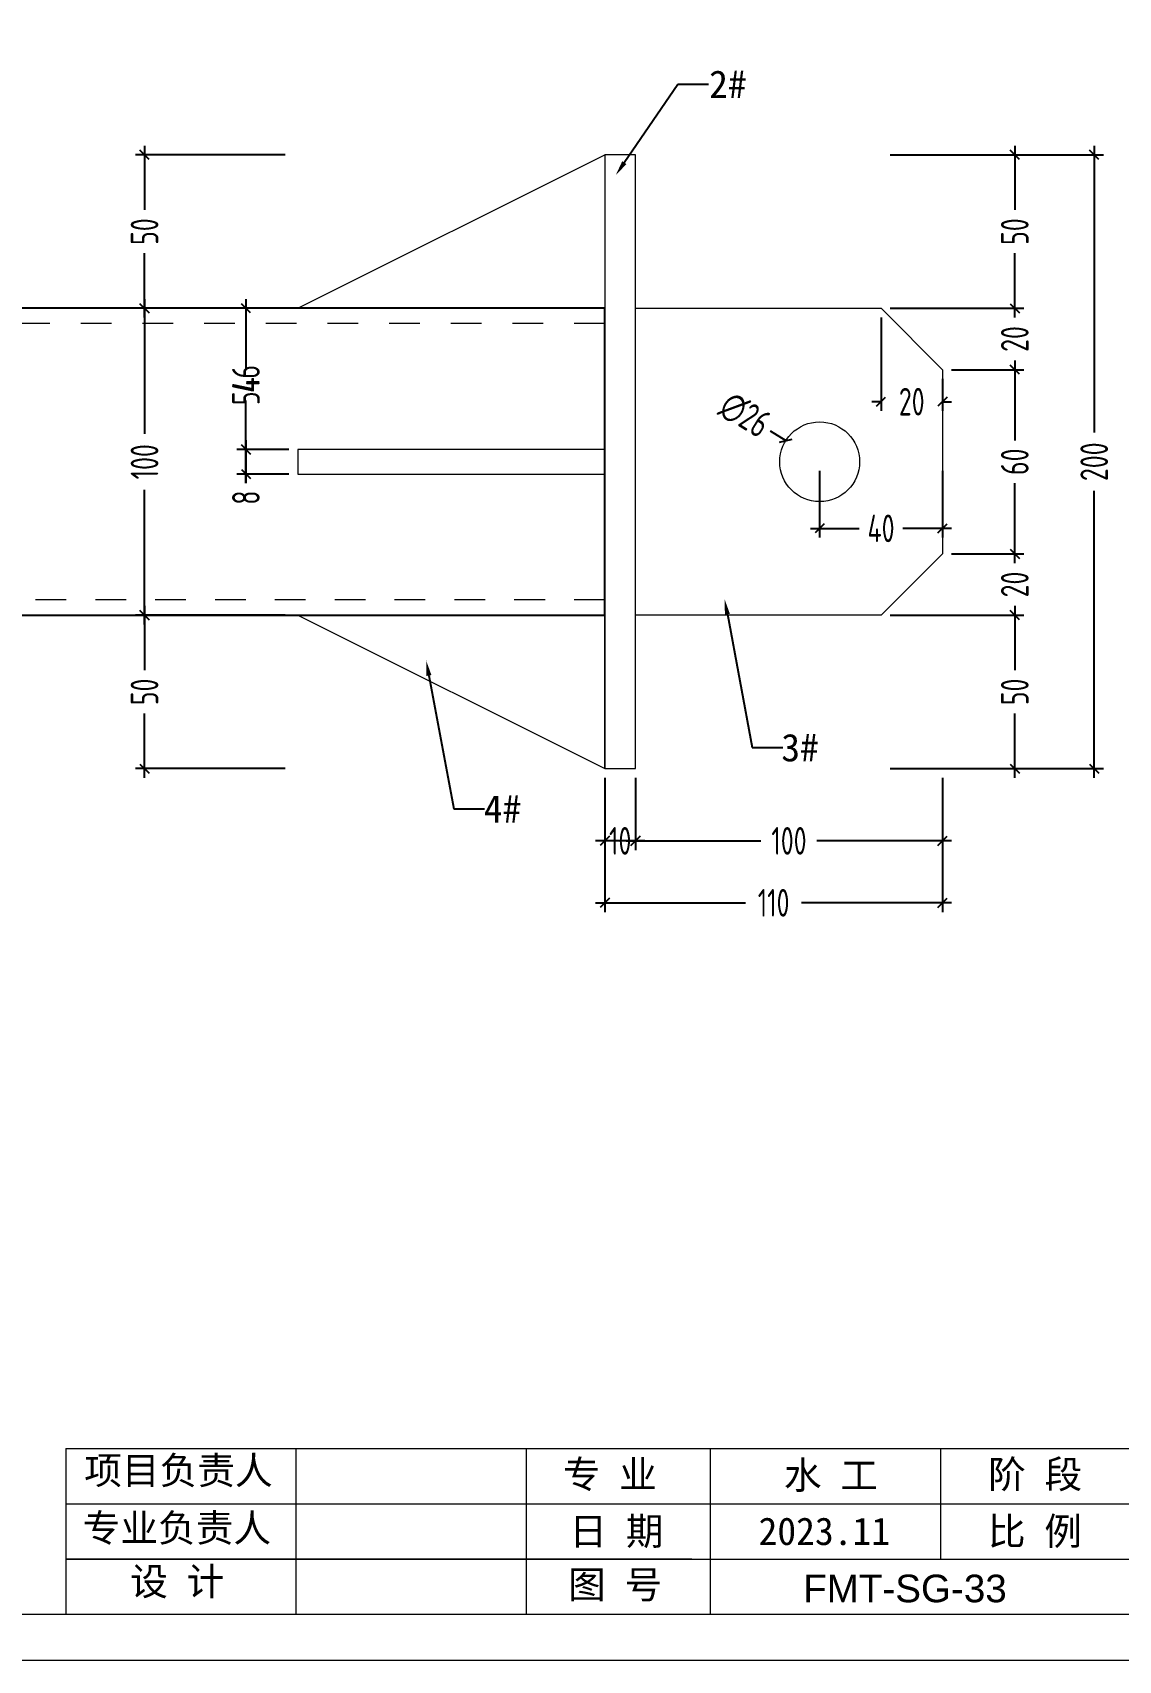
# Model space of a CAD drawing. Header units: millimetres. Extents: x 4 to 2106212, y -117026 to 198097.
# Drawn here: x 2098432 to 2098786, y 189147 to 189678 of the extents above; entities that cross this region are included whole.
import ezdxf
from ezdxf import colors
from ezdxf.entities.mleader import LeaderData, LeaderLine
from ezdxf.math import Vec2, Vec3

# ---------------------------------------------------------------- set-up
doc = ezdxf.new("R2010")
doc.units = ezdxf.units.MM
doc.linetypes.add('CENTER2', pattern=[28.575, 19.05, -3.175, 3.175, -3.175])
for name, color, linetype, lineweight in [('加强板', 140, 'Continuous', 18), ('图框', 7, 'Continuous', 13), ('文本', 3, 'Continuous', 13), ('结构', 4, 'Continuous', 18), ('虚线', 1, 'CENTER2', 0)]:
    doc.layers.add(name, color=color, linetype=linetype, lineweight=lineweight)
doc.layers.add('标注', color=9, linetype='Continuous')
doc.layers.add('粗实线', color=7, linetype='Continuous')
doc.styles.add('Arial', font='arial.ttf')
doc.styles.add('hztxt', font='ros1.shx', dxfattribs={"width": 0.8, "bigfont": 'hztxt.shx'})
doc.styles.get("Standard").update_dxf_attribs({"font": 'arial.ttf'})
doc.dimstyles.new('DIM-3', dxfattribs={"dimscale": 3, "dimtxt": 3, "dimasz": 1, "dimexe": 1, "dimexo": 1, "dimgap": 1, "dimtad": 0, "dimdec": 1, "dimrnd": 0.0005, "dimzin": 9, "dimdsep": 46, "dimtxsty": 'hztxt', "dimblk": 'OBLIQUE', "dimcen": 0, "dimdle": 1, "dimclrd": 9, "dimclre": 9, "dimclrt": 2, "dimazin": 2, "dimtfac": 1, "dimtdec": 1, "dimtofl": 0, "dimtmove": 0, "dimatfit": 3, "dimfxl": 1, "dimarcsym": 2})

# ---------------------------------------------------------------- blocks, each defined once
blk = doc.blocks.new('GW-TK')
at = {"layer": '图框', "linetype": 'Continuous'}
for p, q in [((927383.55, 464441.02), (927383.55, 464423.01)), ((927408.55, 464441.02), (927408.55, 464423.01)), ((927433.55, 464441.02), (927433.55, 464423.01)), ((927453.55, 464441.02), (927453.55, 464423.01)), ((927478.55, 464441.02), (927478.55, 464429.01)), ((927383.55, 464435.01), (927523.55, 464435.01)), ((927451.56, 464429.01), (927383.55, 464429.01)), ((927383.55, 464429.01), (927598.55, 464429.01))]:
    blk.add_line(p, q, dxfattribs=at)
at = {"layer": '图框'}
for points in [[(927183.55, 464715.01), (927603.55, 464715.01), (927603.55, 464418.01), (927183.55, 464418.01)], [(927188.55, 464710.01), (927598.55, 464710.01), (927598.55, 464423.01), (927188.55, 464423.01)]]:
    blk.add_lwpolyline(points, close=True, dxfattribs=at)
at = {"layer": '图框', "linetype": 'Continuous'}
blk.add_lwpolyline([(927383.55, 464441.02), (927598.55, 464441.02)], dxfattribs=at)
at = {"layer": '图框', "linetype": 'Continuous', "char_height": 3, "attachment_point": 1}
for s, width, heights, insert in [('{\\fSimSun|b0|i0|c134|p2;项目负责人}', 26.0225, [0], (927385.56, 464440.15)), ('{\\fSimSun|b0|i0|c134|p2;专 业}', 12.8345, [0], (927437.53, 464439.73)), ('{\\fSimSun|b0|i0|c134|p2;阶 段}', 17.4775, [0], (927483.73, 464439.73)), ('{\\fSimSun|b0|i0|c134|p2;专业负责人}', 24.6361, [2.04], (927385.39, 464433.9)), ('{\\fSimSun|b0|i0|c134|p2;日 期}', 11.224, [0], (927438.25, 464433.55)), ('{\\fSimSun|b0|i0|c134|p2;比 例}', 10.9146, [0], (927483.71, 464433.55)), ('{\\fSimSun|b0|i0|c134|p2;设 计}', 16.2353, [0], (927390.55, 464428.09)), ('{\\fSimSun|b0|i0|c134|p2;图 号}', 23.6261, [0], (927438.11, 464427.75))]:
    blk.add_mtext_dynamic_manual_height_columns(s, width=width, gutter_width=17.5, heights=heights, dxfattribs=dict(at, insert=insert))
at = {"layer": '图框', "color": 3, "linetype": 'Continuous', "char_height": 3, "attachment_point": 1}
for s, insert in [('{\\fSimSun|b0|i0|c134|p2;水 工}', (927461.55, 464439.63)), ('{\\fSimSun|b0|i0|c134|p2;2023.11}', (927458.8, 464433.55))]:
    blk.add_mtext_dynamic_manual_height_columns(s, width=11.224, gutter_width=17.5, heights=[0], dxfattribs=dict(at, insert=insert))
blk = doc.blocks.new('_Oblique')
at = {"color": 0, "linetype": 'ByBlock', "lineweight": -2}
blk.add_line((-0.5, -0.5), (0.5, 0.5), dxfattribs=at)
blk = doc.blocks.new('*D1944')
at = {"color": 9, "lineweight": -2, "transparency": 16777216}
for p, q in [((2098752.25, 189587.93), (2098752.25, 189590.93)), ((2098711.67, 189587.93), (2098755.25, 189587.93)), ((2098731.67, 189567.93), (2098755.25, 189567.93)), ((2098752.25, 189567.93), (2098752.25, 189564.93))]:
    blk.add_line(p, q, dxfattribs=at)
at = {"layer": 'Defpoints', "color": 0, "transparency": 16777216}
for p in [(2098708.67, 189587.93), (2098728.67, 189567.93), (2098752.25, 189567.93)]:
    blk.add_point(p, dxfattribs=at)
at = {"color": 9, "lineweight": -2, "transparency": 16777216, "xscale": 3, "yscale": 3, "zscale": 3}
for p, rotation in [((2098752.25, 189587.93), 270), ((2098752.25, 189567.93), 90)]:
    blk.add_blockref('_Oblique', p, dxfattribs=dict(at, rotation=rotation))
at = {"color": 2, "transparency": 16777216, "insert": (2098752.25, 189577.93), "char_height": 9, "attachment_point": 5, "rotation": 90, "style": 'hztxt'}
blk.add_mtext('20', dxfattribs=at)
blk = doc.blocks.new('*D1945')
at = {"color": 9, "lineweight": -2, "transparency": 16777216}
for p, q in [((2098731.67, 189567.93), (2098755.25, 189567.93)), ((2098752.25, 189570.93), (2098752.25, 189544.89)), ((2098752.25, 189504.93), (2098752.25, 189530.97)), ((2098731.67, 189507.93), (2098755.25, 189507.93))]:
    blk.add_line(p, q, dxfattribs=at)
at = {"layer": 'Defpoints', "color": 0, "transparency": 16777216}
for p in [(2098728.67, 189567.93), (2098728.67, 189507.93), (2098752.25, 189507.93)]:
    blk.add_point(p, dxfattribs=at)
at = {"color": 9, "lineweight": -2, "transparency": 16777216, "xscale": 3, "yscale": 3, "zscale": 3}
for p, rotation in [((2098752.25, 189567.93), 90), ((2098752.25, 189507.93), 270)]:
    blk.add_blockref('_Oblique', p, dxfattribs=dict(at, rotation=rotation))
at = {"color": 2, "transparency": 16777216, "insert": (2098752.25, 189537.93), "char_height": 9, "attachment_point": 5, "rotation": 90, "style": 'hztxt'}
blk.add_mtext('60', dxfattribs=at)
blk = doc.blocks.new('*D1946')
at = {"color": 9, "lineweight": -2, "transparency": 16777216}
for p, q in [((2098752.25, 189507.93), (2098752.25, 189510.93)), ((2098731.67, 189507.93), (2098755.25, 189507.93)), ((2098711.67, 189487.93), (2098755.25, 189487.93)), ((2098752.25, 189487.93), (2098752.25, 189484.93))]:
    blk.add_line(p, q, dxfattribs=at)
at = {"layer": 'Defpoints', "color": 0, "transparency": 16777216}
for p in [(2098728.67, 189507.93), (2098708.67, 189487.93), (2098752.25, 189487.93)]:
    blk.add_point(p, dxfattribs=at)
at = {"color": 9, "lineweight": -2, "transparency": 16777216, "xscale": 3, "yscale": 3, "zscale": 3}
for p, rotation in [((2098752.25, 189507.93), 270), ((2098752.25, 189487.93), 90)]:
    blk.add_blockref('_Oblique', p, dxfattribs=dict(at, rotation=rotation))
at = {"color": 2, "transparency": 16777216, "insert": (2098752.25, 189497.93), "char_height": 9, "attachment_point": 5, "rotation": 90, "style": 'hztxt'}
blk.add_mtext('20', dxfattribs=at)
blk = doc.blocks.new('*D1927')
at = {"color": 9, "lineweight": -2, "transparency": 16777216}
for p, q in [((2098708.67, 189584.93), (2098708.67, 189554.5)), ((2098728.67, 189564.93), (2098728.67, 189554.5)), ((2098708.67, 189557.5), (2098705.67, 189557.5)), ((2098728.67, 189557.5), (2098731.67, 189557.5))]:
    blk.add_line(p, q, dxfattribs=at)
at = {"layer": 'Defpoints', "color": 0, "transparency": 16777216}
for p in [(2098708.67, 189587.93), (2098728.67, 189567.93), (2098708.67, 189557.5)]:
    blk.add_point(p, dxfattribs=at)
at = {"color": 9, "lineweight": -2, "transparency": 16777216, "xscale": 3, "yscale": 3, "zscale": 3}
blk.add_blockref('_Oblique', (2098708.67, 189557.5), dxfattribs=at)
at = {"color": 9, "lineweight": -2, "transparency": 16777216, "xscale": 3, "yscale": 3, "zscale": 3, "rotation": 180}
blk.add_blockref('_Oblique', (2098728.67, 189557.5), dxfattribs=at)
at = {"color": 2, "transparency": 16777216, "insert": (2098718.67, 189557.5), "char_height": 9, "attachment_point": 5, "style": 'hztxt'}
blk.add_mtext('20', dxfattribs=at)
blk = doc.blocks.new('*D1947')
at = {"color": 9, "lineweight": -2, "transparency": 16777216}
for p, q in [((2098688.67, 189534.93), (2098688.67, 189513.22)), ((2098728.67, 189534.93), (2098728.67, 189513.22)), ((2098685.67, 189516.22), (2098701.59, 189516.22)), ((2098731.67, 189516.22), (2098715.75, 189516.22))]:
    blk.add_line(p, q, dxfattribs=at)
at = {"layer": 'Defpoints', "color": 0, "transparency": 16777216}
for p in [(2098688.67, 189537.93), (2098728.67, 189537.93), (2098728.67, 189516.22)]:
    blk.add_point(p, dxfattribs=at)
at = {"color": 9, "lineweight": -2, "transparency": 16777216, "xscale": 3, "yscale": 3, "zscale": 3, "rotation": 180}
blk.add_blockref('_Oblique', (2098688.67, 189516.22), dxfattribs=at)
at = {"color": 9, "lineweight": -2, "transparency": 16777216, "xscale": 3, "yscale": 3, "zscale": 3}
blk.add_blockref('_Oblique', (2098728.67, 189516.22), dxfattribs=at)
at = {"color": 2, "transparency": 16777216, "insert": (2098708.67, 189516.22), "char_height": 9, "attachment_point": 5, "style": 'hztxt'}
blk.add_mtext('40', dxfattribs=at)
blk = doc.blocks.new('*D1928')
at = {"color": 9, "lineweight": -2, "transparency": 16777216}
for p, q in [((2098711.67, 189637.93), (2098755.25, 189637.93)), ((2098752.25, 189640.93), (2098752.25, 189620.01)), ((2098752.25, 189584.93), (2098752.25, 189605.85)), ((2098711.67, 189587.93), (2098755.25, 189587.93))]:
    blk.add_line(p, q, dxfattribs=at)
at = {"layer": 'Defpoints', "color": 0, "transparency": 16777216}
for p in [(2098708.67, 189637.93), (2098752.25, 189637.93), (2098708.67, 189587.93)]:
    blk.add_point(p, dxfattribs=at)
at = {"color": 9, "lineweight": -2, "transparency": 16777216, "xscale": 3, "yscale": 3, "zscale": 3}
for p, rotation in [((2098752.25, 189637.93), 90), ((2098752.25, 189587.93), 270)]:
    blk.add_blockref('_Oblique', p, dxfattribs=dict(at, rotation=rotation))
at = {"color": 2, "transparency": 16777216, "insert": (2098752.25, 189612.93), "char_height": 9, "attachment_point": 5, "rotation": 90, "style": 'hztxt'}
blk.add_mtext('50', dxfattribs=at)
blk = doc.blocks.new('*D1929')
at = {"color": 9, "lineweight": -2, "transparency": 16777216}
for p, q in [((2098752.25, 189490.93), (2098752.25, 189470.01)), ((2098711.67, 189487.93), (2098755.25, 189487.93)), ((2098752.25, 189434.93), (2098752.25, 189455.85)), ((2098711.67, 189437.93), (2098755.25, 189437.93))]:
    blk.add_line(p, q, dxfattribs=at)
at = {"layer": 'Defpoints', "color": 0, "transparency": 16777216}
for p in [(2098708.67, 189487.93), (2098708.67, 189437.93), (2098752.25, 189437.93)]:
    blk.add_point(p, dxfattribs=at)
at = {"color": 9, "lineweight": -2, "transparency": 16777216, "xscale": 3, "yscale": 3, "zscale": 3}
for p, rotation in [((2098752.25, 189487.93), 90), ((2098752.25, 189437.93), 270)]:
    blk.add_blockref('_Oblique', p, dxfattribs=dict(at, rotation=rotation))
at = {"color": 2, "transparency": 16777216, "insert": (2098752.25, 189462.93), "char_height": 9, "attachment_point": 5, "rotation": 90, "style": 'hztxt'}
blk.add_mtext('50', dxfattribs=at)
blk = doc.blocks.new('*D1948')
at = {"color": 9, "lineweight": -2, "transparency": 16777216}
blk.add_line((2098672.57, 189548.02), (2098677.66, 189544.84), dxfattribs=at)
at = {"layer": 'Defpoints', "color": 0, "transparency": 16777216}
for p in [(2098677.66, 189544.84), (2098699.68, 189531.02)]:
    blk.add_point(p, dxfattribs=at)
at = {"color": 9, "lineweight": -2, "transparency": 16777216, "xscale": 3, "yscale": 3, "zscale": 3, "rotation": 327.9095850355964}
blk.add_blockref('_Oblique', (2098677.66, 189544.84), dxfattribs=at)
at = {"color": 2, "transparency": 16777216, "insert": (2098664.34, 189553.19), "char_height": 9, "attachment_point": 5, "rotation": 327.9096, "style": 'hztxt'}
blk.add_mtext('∅26', dxfattribs=at)
blk = doc.blocks.new('*D1930')
at = {"color": 9, "lineweight": -2, "transparency": 16777216}
for p, q in [((2098711.67, 189637.93), (2098781.13, 189637.93)), ((2098778.13, 189640.93), (2098778.13, 189547.41)), ((2098778.13, 189434.93), (2098778.13, 189528.45)), ((2098711.67, 189437.93), (2098781.13, 189437.93))]:
    blk.add_line(p, q, dxfattribs=at)
at = {"layer": 'Defpoints', "color": 0, "transparency": 16777216}
for p in [(2098708.67, 189637.93), (2098708.67, 189437.93), (2098778.13, 189437.93)]:
    blk.add_point(p, dxfattribs=at)
at = {"color": 9, "lineweight": -2, "transparency": 16777216, "xscale": 3, "yscale": 3, "zscale": 3}
for p, rotation in [((2098778.13, 189637.93), 90), ((2098778.13, 189437.93), 270)]:
    blk.add_blockref('_Oblique', p, dxfattribs=dict(at, rotation=rotation))
at = {"color": 2, "transparency": 16777216, "insert": (2098778.13, 189537.93), "char_height": 9, "attachment_point": 5, "rotation": 90, "style": 'hztxt'}
blk.add_mtext('200', dxfattribs=at)
blk = doc.blocks.new('*D1924')
at = {"color": 9, "lineweight": -2, "transparency": 16777216}
for p, q in [((2098514.53, 189637.93), (2098465.68, 189637.93)), ((2098468.68, 189640.93), (2098468.68, 189620.01)), ((2098468.68, 189584.93), (2098468.68, 189605.85)), ((2098514.53, 189587.93), (2098465.68, 189587.93))]:
    blk.add_line(p, q, dxfattribs=at)
at = {"layer": 'Defpoints', "color": 0, "transparency": 16777216}
for p in [(2098468.68, 189637.93), (2098517.53, 189637.93), (2098517.53, 189587.93)]:
    blk.add_point(p, dxfattribs=at)
at = {"color": 9, "lineweight": -2, "transparency": 16777216, "xscale": 3, "yscale": 3, "zscale": 3}
for p, rotation in [((2098468.68, 189637.93), 90), ((2098468.68, 189587.93), 270)]:
    blk.add_blockref('_Oblique', p, dxfattribs=dict(at, rotation=rotation))
at = {"color": 2, "transparency": 16777216, "insert": (2098468.68, 189612.93), "char_height": 9, "attachment_point": 5, "rotation": 90, "style": 'hztxt'}
blk.add_mtext('50', dxfattribs=at)
blk = doc.blocks.new('*D1925')
at = {"color": 9, "lineweight": -2, "transparency": 16777216}
for p, q in [((2098468.68, 189590.93), (2098468.68, 189547.05)), ((2098514.53, 189587.93), (2098465.68, 189587.93)), ((2098468.68, 189484.93), (2098468.68, 189528.81)), ((2098514.53, 189487.93), (2098465.68, 189487.93))]:
    blk.add_line(p, q, dxfattribs=at)
at = {"layer": 'Defpoints', "color": 0, "transparency": 16777216}
for p in [(2098517.53, 189587.93), (2098468.68, 189487.93), (2098517.53, 189487.93)]:
    blk.add_point(p, dxfattribs=at)
at = {"color": 9, "lineweight": -2, "transparency": 16777216, "xscale": 3, "yscale": 3, "zscale": 3}
for p, rotation in [((2098468.68, 189587.93), 90), ((2098468.68, 189487.93), 270)]:
    blk.add_blockref('_Oblique', p, dxfattribs=dict(at, rotation=rotation))
at = {"color": 2, "transparency": 16777216, "insert": (2098468.68, 189537.93), "char_height": 9, "attachment_point": 5, "rotation": 90, "style": 'hztxt'}
blk.add_mtext('100', dxfattribs=at)
blk = doc.blocks.new('*D1926')
at = {"color": 9, "lineweight": -2, "transparency": 16777216}
for p, q in [((2098468.68, 189490.93), (2098468.68, 189470.01)), ((2098514.53, 189487.93), (2098465.68, 189487.93)), ((2098468.68, 189434.93), (2098468.68, 189455.85)), ((2098514.53, 189437.93), (2098465.68, 189437.93))]:
    blk.add_line(p, q, dxfattribs=at)
at = {"layer": 'Defpoints', "color": 0, "transparency": 16777216}
for p in [(2098517.53, 189487.93), (2098468.68, 189437.93), (2098517.53, 189437.93)]:
    blk.add_point(p, dxfattribs=at)
at = {"color": 9, "lineweight": -2, "transparency": 16777216, "xscale": 3, "yscale": 3, "zscale": 3}
for p, rotation in [((2098468.68, 189487.93), 90), ((2098468.68, 189437.93), 270)]:
    blk.add_blockref('_Oblique', p, dxfattribs=dict(at, rotation=rotation))
at = {"color": 2, "transparency": 16777216, "insert": (2098468.68, 189462.93), "char_height": 9, "attachment_point": 5, "rotation": 90, "style": 'hztxt'}
blk.add_mtext('50', dxfattribs=at)
blk = doc.blocks.new('*U1915')
at = {"layer": '虚线', "color": 252}
blk.add_lwpolyline([(0, -5), (0, 5)], dxfattribs=at)
blk = doc.blocks.new('*U1916')
at = {"color": 0, "linetype": 'ByBlock', "lineweight": -2, "transparency": 16777216}
for p in [(0, 241.2), (0, 221.1), (0, 201), (0, 180.9), (0, 160.8), (0, 140.7), (0, 120.6), (0, 100.5), (0, 80.4), (0, 60.3), (0, 40.2), (0, 20.1), (0, 0)]:
    blk.add_blockref('*U1915', p, dxfattribs=at)
blk = doc.blocks.new('*U1913')
at = {"layer": '虚线', "color": 252}
blk.add_lwpolyline([(0, -5), (0, 5)], dxfattribs=at)
blk = doc.blocks.new('*U1914')
at = {"color": 0, "linetype": 'ByBlock', "lineweight": -2, "transparency": 16777216}
for p in [(0, 234), (0, 214.5), (0, 195), (0, 175.5), (0, 156), (0, 136.5), (0, 117), (0, 97.5), (0, 78), (0, 58.5), (0, 39), (0, 19.5), (0, 0)]:
    blk.add_blockref('*U1913', p, dxfattribs=at)
blk = doc.blocks.new('*D1949')
at = {"color": 9, "lineweight": -2, "transparency": 16777216}
for p, q in [((2098501.72, 189590.93), (2098501.72, 189572.01)), ((2098515.67, 189587.93), (2098498.72, 189587.93)), ((2098501.72, 189538.93), (2098501.72, 189557.85)), ((2098515.67, 189541.93), (2098498.72, 189541.93))]:
    blk.add_line(p, q, dxfattribs=at)
at = {"layer": 'Defpoints', "color": 0, "transparency": 16777216}
for p in [(2098501.72, 189587.93), (2098518.67, 189587.93), (2098518.67, 189541.93)]:
    blk.add_point(p, dxfattribs=at)
at = {"color": 9, "lineweight": -2, "transparency": 16777216, "xscale": 3, "yscale": 3, "zscale": 3}
for p, rotation in [((2098501.72, 189587.93), 90), ((2098501.72, 189541.93), 270)]:
    blk.add_blockref('_Oblique', p, dxfattribs=dict(at, rotation=rotation))
at = {"color": 2, "transparency": 16777216, "insert": (2098501.72, 189564.93), "char_height": 9, "attachment_point": 5, "rotation": 90, "style": 'hztxt'}
blk.add_mtext('46', dxfattribs=at)
blk = doc.blocks.new('*D1950')
at = {"color": 9, "lineweight": -2, "transparency": 16777216}
for p, q in [((2098515.67, 189541.93), (2098498.72, 189541.93)), ((2098501.72, 189544.93), (2098501.72, 189533.93)), ((2098515.67, 189533.93), (2098498.72, 189533.93)), ((2098501.72, 189533.93), (2098501.72, 189530.93))]:
    blk.add_line(p, q, dxfattribs=at)
at = {"layer": 'Defpoints', "color": 0, "transparency": 16777216}
for p in [(2098518.67, 189541.93), (2098501.72, 189533.93), (2098518.67, 189533.93)]:
    blk.add_point(p, dxfattribs=at)
at = {"color": 9, "lineweight": -2, "transparency": 16777216, "xscale": 3, "yscale": 3, "zscale": 3}
for p, rotation in [((2098501.72, 189541.93), 90), ((2098501.72, 189533.93), 270)]:
    blk.add_blockref('_Oblique', p, dxfattribs=dict(at, rotation=rotation))
at = {"color": 2, "transparency": 16777216, "insert": (2098501.72, 189526.25), "char_height": 9, "attachment_point": 5, "rotation": 90, "style": 'hztxt'}
blk.add_mtext('8', dxfattribs=at)
blk = doc.blocks.new('*D1951')
at = {"color": 9, "lineweight": -2, "transparency": 16777216}
for p, q in [((2098501.72, 189590.93), (2098501.72, 189568.13)), ((2098615.67, 189587.93), (2098498.72, 189587.93)), ((2098501.72, 189530.93), (2098501.72, 189553.73)), ((2098515.67, 189533.93), (2098498.72, 189533.93))]:
    blk.add_line(p, q, dxfattribs=at)
at = {"layer": 'Defpoints', "color": 0, "transparency": 16777216}
for p in [(2098501.72, 189587.93), (2098618.67, 189587.93), (2098518.67, 189533.93)]:
    blk.add_point(p, dxfattribs=at)
at = {"color": 9, "lineweight": -2, "transparency": 16777216, "xscale": 3, "yscale": 3, "zscale": 3}
for p, rotation in [((2098501.72, 189587.93), 90), ((2098501.72, 189533.93), 270)]:
    blk.add_blockref('_Oblique', p, dxfattribs=dict(at, rotation=rotation))
at = {"color": 2, "transparency": 16777216, "insert": (2098501.72, 189560.93), "char_height": 9, "attachment_point": 5, "rotation": 90, "style": 'hztxt'}
blk.add_mtext('54', dxfattribs=at)
blk = doc.blocks.new('*D1958')
at = {"color": 9, "lineweight": -2, "transparency": 16777216}
for p, q in [((2098628.67, 189434.93), (2098628.67, 189411.39)), ((2098728.67, 189434.93), (2098728.67, 189411.39)), ((2098625.67, 189414.39), (2098669.55, 189414.39)), ((2098731.67, 189414.39), (2098687.79, 189414.39))]:
    blk.add_line(p, q, dxfattribs=at)
at = {"layer": 'Defpoints', "color": 0, "transparency": 16777216}
for p in [(2098628.67, 189437.93), (2098728.67, 189437.93), (2098628.67, 189414.39)]:
    blk.add_point(p, dxfattribs=at)
at = {"color": 9, "lineweight": -2, "transparency": 16777216, "xscale": 3, "yscale": 3, "zscale": 3, "rotation": 180}
blk.add_blockref('_Oblique', (2098628.67, 189414.39), dxfattribs=at)
at = {"color": 9, "lineweight": -2, "transparency": 16777216, "xscale": 3, "yscale": 3, "zscale": 3}
blk.add_blockref('_Oblique', (2098728.67, 189414.39), dxfattribs=at)
at = {"color": 2, "transparency": 16777216, "insert": (2098678.67, 189414.39), "char_height": 9, "attachment_point": 5, "style": 'hztxt'}
blk.add_mtext('100', dxfattribs=at)
blk = doc.blocks.new('*D1959')
at = {"color": 9, "lineweight": -2, "transparency": 16777216}
for p, q in [((2098618.67, 189434.93), (2098618.67, 189411.39)), ((2098628.67, 189434.93), (2098628.67, 189411.39)), ((2098631.67, 189414.39), (2098615.67, 189414.39))]:
    blk.add_line(p, q, dxfattribs=at)
at = {"layer": 'Defpoints', "color": 0, "transparency": 16777216}
for p in [(2098618.67, 189437.93), (2098628.67, 189437.93), (2098618.67, 189414.39)]:
    blk.add_point(p, dxfattribs=at)
at = {"color": 9, "lineweight": -2, "transparency": 16777216, "xscale": 3, "yscale": 3, "zscale": 3, "rotation": 180}
blk.add_blockref('_Oblique', (2098618.67, 189414.39), dxfattribs=at)
at = {"color": 9, "lineweight": -2, "transparency": 16777216, "xscale": 3, "yscale": 3, "zscale": 3}
blk.add_blockref('_Oblique', (2098628.67, 189414.39), dxfattribs=at)
at = {"color": 2, "transparency": 16777216, "insert": (2098623.67, 189414.39), "char_height": 9, "attachment_point": 5, "style": 'hztxt'}
blk.add_mtext('10', dxfattribs=at)
blk = doc.blocks.new('*D1960')
at = {"color": 9, "lineweight": -2, "transparency": 16777216}
for p, q in [((2098618.67, 189434.93), (2098618.67, 189391.2)), ((2098728.67, 189434.93), (2098728.67, 189391.2)), ((2098615.67, 189394.2), (2098664.55, 189394.2)), ((2098731.67, 189394.2), (2098682.79, 189394.2))]:
    blk.add_line(p, q, dxfattribs=at)
at = {"layer": 'Defpoints', "color": 0, "transparency": 16777216}
for p in [(2098618.67, 189437.93), (2098728.67, 189437.93), (2098728.67, 189394.2)]:
    blk.add_point(p, dxfattribs=at)
at = {"color": 9, "lineweight": -2, "transparency": 16777216, "xscale": 3, "yscale": 3, "zscale": 3, "rotation": 180}
blk.add_blockref('_Oblique', (2098618.67, 189394.2), dxfattribs=at)
at = {"color": 9, "lineweight": -2, "transparency": 16777216, "xscale": 3, "yscale": 3, "zscale": 3}
blk.add_blockref('_Oblique', (2098728.67, 189394.2), dxfattribs=at)
at = {"color": 2, "transparency": 16777216, "insert": (2098673.67, 189394.2), "char_height": 9, "attachment_point": 5, "style": 'hztxt'}
blk.add_mtext('110', dxfattribs=at)

msp = doc.modelspace()

# ---------------------------------------------------------------- linework, layer by layer
at = {"layer": '加强板', "color": 3}
for points in [[(2098618.6705, 189637.9307), (2098618.6705, 189587.9307), (2098518.6705, 189587.9307), (2098618.6705, 189637.9307)], [(2098618.6705, 189541.9307), (2098518.6705, 189541.9307), (2098518.6705, 189533.9307), (2098618.6705, 189533.9307)], [(2098618.6705, 189437.9307), (2098618.6705, 189487.9307), (2098518.6705, 189487.9307), (2098618.6705, 189437.9307)]]:
    msp.add_lwpolyline(points, dxfattribs=at)
msp.add_lwpolyline([(2098708.6705, 189587.9307), (2098728.6705, 189567.9307), (2098728.6705, 189507.9307), (2098708.6705, 189487.9307), (2098628.6705, 189487.9307), (2098628.6705, 189587.9307)], close=True, dxfattribs=at)
msp.add_circle((2098688.6705, 189537.9307), 13, dxfattribs=at)
at = {"layer": '粗实线', "color": 4}
msp.add_lwpolyline([(2098368.9324, 189487.9307), (2098618.6705, 189487.9307), (2098618.6705, 189587.9307), (2098373.3914, 189587.9307)], dxfattribs=at)
at = {"layer": '结构', "color": 6}
msp.add_lwpolyline([(2098628.6705, 189437.9307), (2098628.6705, 189637.9307), (2098618.6705, 189637.9307), (2098618.6705, 189437.9307), (2098628.6705, 189437.9307)], dxfattribs=at)

# ---------------------------------------------------------------- block references
at = {"color": 252, "rotation": 90.00000000000001}
msp.add_blockref('*U1916', (2098613.6705, 189582.9307), dxfattribs=at)
at = {"color": 252, "xscale": -1, "rotation": 90}
msp.add_blockref('*U1914', (2098613.6705, 189492.9307), dxfattribs=at)
at = {"layer": '文本', "xscale": 3, "yscale": 3, "zscale": 3}
msp.add_blockref('GW-TK', (-683707.642, -1204106.72), dxfattribs=at)

# ---------------------------------------------------------------- texts
at = {"layer": '文本', "color": 6, "insert": (2098683.2879, 189175.2669), "char_height": 9, "attachment_point": 1, "style": 'Arial'}
msp.add_mtext_dynamic_manual_height_columns('{\\C256;FMT-SG-33}', width=69.470087, gutter_width=0, heights=[9.4744], dxfattribs=at)

# ---------------------------------------------------------------- dimensions: what is measured, and where the dimension line sits
for base, p1, p2, angle, picture, middle in [((2098468.6827, 189637.9307), (2098517.5287, 189587.9307), (2098517.5287, 189637.9307), 90, '*D1924', (2098468.6827, 189612.9307)), ((2098752.2528, 189637.9307), (2098708.6705, 189587.9307), (2098708.6705, 189637.9307), 90, '*D1928', (2098752.2528, 189612.9307)), ((2098778.1273, 189437.9307), (2098708.6705, 189637.9307), (2098708.6705, 189437.9307), 90, '*D1930', (2098778.1273, 189537.9307)), ((2098468.6827, 189487.9307), (2098517.5287, 189587.9307), (2098517.5287, 189487.9307), 90, '*D1925', (2098468.6827, 189537.9307)), ((2098501.7229, 189587.9307), (2098518.6705, 189541.9307), (2098518.6705, 189587.9307), 90, '*D1949', (2098501.7229, 189564.9307)), ((2098501.7229, 189587.9307), (2098518.6705, 189533.9307), (2098618.6705, 189587.9307), 90, '*D1951', (2098501.7229, 189560.9307)), ((2098752.2528, 189567.9307), (2098708.6705, 189587.9307), (2098728.6705, 189567.9307), 90, '*D1944', (2098752.2528, 189577.9307)), ((2098752.2528, 189507.9307), (2098728.6705, 189567.9307), (2098728.6705, 189507.9307), 90, '*D1945', (2098752.2528, 189537.9307)), ((2098501.7229, 189533.9307), (2098518.6705, 189541.9307), (2098518.6705, 189533.9307), 90, '*D1950', (2098501.7229, 189526.2507)), ((2098752.2528, 189487.9307), (2098728.6705, 189507.9307), (2098708.6705, 189487.9307), 90, '*D1946', (2098752.2528, 189497.9307)), ((2098468.6827, 189437.9307), (2098517.5287, 189487.9307), (2098517.5287, 189437.9307), 90, '*D1926', (2098468.6827, 189462.9307)), ((2098752.2528, 189437.9307), (2098708.6705, 189487.9307), (2098708.6705, 189437.9307), 90, '*D1929', (2098752.2528, 189462.9307)), ((2098728.6705, 189394.1984), (2098618.6705, 189437.9307), (2098728.6705, 189437.9307), 180, '*D1960', (2098673.6705, 189394.1984)), ((2098628.6705, 189414.3921), (2098728.6705, 189437.9307), (2098628.6705, 189437.9307), 180, '*D1958', (2098678.6705, 189414.3921))]:
    dim = msp.add_linear_dim(base=base, p1=p1, p2=p2, angle=angle, dimstyle='DIM-3')
    dim.commit()
    dim.dimension.update_dxf_attribs({"geometry": picture, "text_midpoint": middle})
for base, p1, p2, picture, middle in [((2098708.6705, 189557.5001), (2098728.6705, 189567.9307), (2098708.6705, 189587.9307), '*D1927', (2098718.6705, 189557.5001)), ((2098728.6705, 189516.2161), (2098688.6705, 189537.9307), (2098728.6705, 189537.9307), '*D1947', (2098708.6705, 189516.2161))]:
    dim = msp.add_linear_dim(base=base, p1=p1, p2=p2, dimstyle='DIM-3')
    dim.commit()
    dim.dimension.update_dxf_attribs({"geometry": picture, "text_midpoint": middle})
dim = msp.add_diameter_dim_2p(p1=(2098699.6842, 189531.0243), p2=(2098677.6567, 189544.837), dimstyle='DIM-3')
dim.commit()
dim.dimension.update_dxf_attribs({"geometry": '*D1948', "text_midpoint": (2098664.3386, 189553.1884)})
dim = msp.add_linear_dim(base=(2098618.6705, 189414.3921), p1=(2098628.6705, 189437.9307), p2=(2098618.6705, 189437.9307), angle=180, dimstyle='DIM-3')
dim.commit()
dim.dimension.update_dxf_attribs({"geometry": '*D1959', "text_midpoint": (2098623.6705, 189414.3921), "dimtype": 160})

# ---------------------------------------------------------------- leaders
at = {"layer": '标注', "color": 6}
ml = msp.add_multileader_mtext('Standard', dxfattribs=at)
ml.set_content('{\\fSimSun|b0|i0|c134|p2;2#}', color=6, style='Arial')
ml.set_leader_properties(color=9)
ml.build(insert=Vec2(0, 0))
ml.multileader.update_dxf_attribs({"dogleg_length": 100, "arrow_head_size": 5})
ctx = ml.context
ctx.base_point, ctx.char_height, ctx.arrow_head_size, ctx.landing_gap_size, ctx.plane_origin = Vec3(2098652.4633, 189660.9801), 9, 5, 0.2, Vec3(2098579.7767, 320718.3048)
notes = []
notes.append((ctx, [(0, (1, 1, 0), (2098642.4633, 189660.9801), (1, 0), 10, [(0, [(2098622.1973, 189631.2721)], 0, [])])]))
ctx.mtext.insert, ctx.mtext.width, ctx.mtext.defined_height, ctx.mtext.flow_direction = Vec3(2098652.6633, 189665.4801), 15.358341, 12.6472, 5
ml = msp.add_multileader_mtext('Standard', dxfattribs=at)
ml.set_content('{\\fSimSun|b0|i0|c134|p2;3#}', color=6, style='Arial')
ml.set_leader_properties(color=9)
ml.build(insert=Vec2(0, 0))
ml.multileader.update_dxf_attribs({"dogleg_length": 100, "arrow_head_size": 5})
ctx = ml.context
ctx.base_point, ctx.char_height, ctx.arrow_head_size, ctx.landing_gap_size, ctx.plane_origin = Vec3(2098676.6579, 189444.7922), 9, 5, 0.2, Vec3(2098747.769, 320465.9628)
ctx.text_align_type = 2
notes.append((ctx, [(1, (1, 1, 0), (2098666.6579, 189444.7922), (1, 0), 10, [(0, [(2098657.6934, 189493.1475)], 0, [])])]))
ctx.mtext.insert, ctx.mtext.width, ctx.mtext.defined_height, ctx.mtext.alignment, ctx.mtext.flow_direction = Vec3(2098688.4079, 189449.2922), 100, 36.9267, 3, 5
ml = msp.add_multileader_mtext('Standard', dxfattribs=at)
ml.set_content('{\\fSimSun|b0|i0|c134|p2;4#}', color=6, style='Arial')
ml.set_leader_properties(color=9)
ml.build(insert=Vec2(0, 0))
ml.multileader.update_dxf_attribs({"dogleg_length": 100, "arrow_head_size": 5})
ctx = ml.context
ctx.base_point, ctx.char_height, ctx.arrow_head_size, ctx.landing_gap_size, ctx.plane_origin = Vec3(2098579.4101, 189424.8187), 9, 5, 0.2, Vec3(2098650.5212, 320445.9892)
ctx.text_align_type = 2
notes.append((ctx, [(1, (1, 1, 0), (2098569.4101, 189424.8187), (1, 0), 10, [(0, [(2098560.4456, 189473.1739)], 0, [])])]))
ctx.mtext.insert, ctx.mtext.width, ctx.mtext.defined_height, ctx.mtext.alignment, ctx.mtext.flow_direction = Vec3(2098591.4601, 189429.3187), 100, 36.9267, 3, 5
for ctx, leaders in notes:
    for number, flags, end, landing, length, lines in leaders:
        leader = LeaderData()
        leader.index, (leader.has_last_leader_line, leader.has_dogleg_vector, leader.attachment_direction) = number, flags
        leader.last_leader_point, leader.dogleg_vector, leader.dogleg_length = Vec3(end), Vec3(landing), length
        for number, points, colour, breaks in lines:
            line = LeaderLine()
            line.index, line.vertices, line.color, line.breaks = number, Vec3.list(points), colors.encode_raw_color(colour), breaks
            leader.lines.append(line)
        ctx.leaders.append(leader)

doc.saveas('drawing.dxf')
